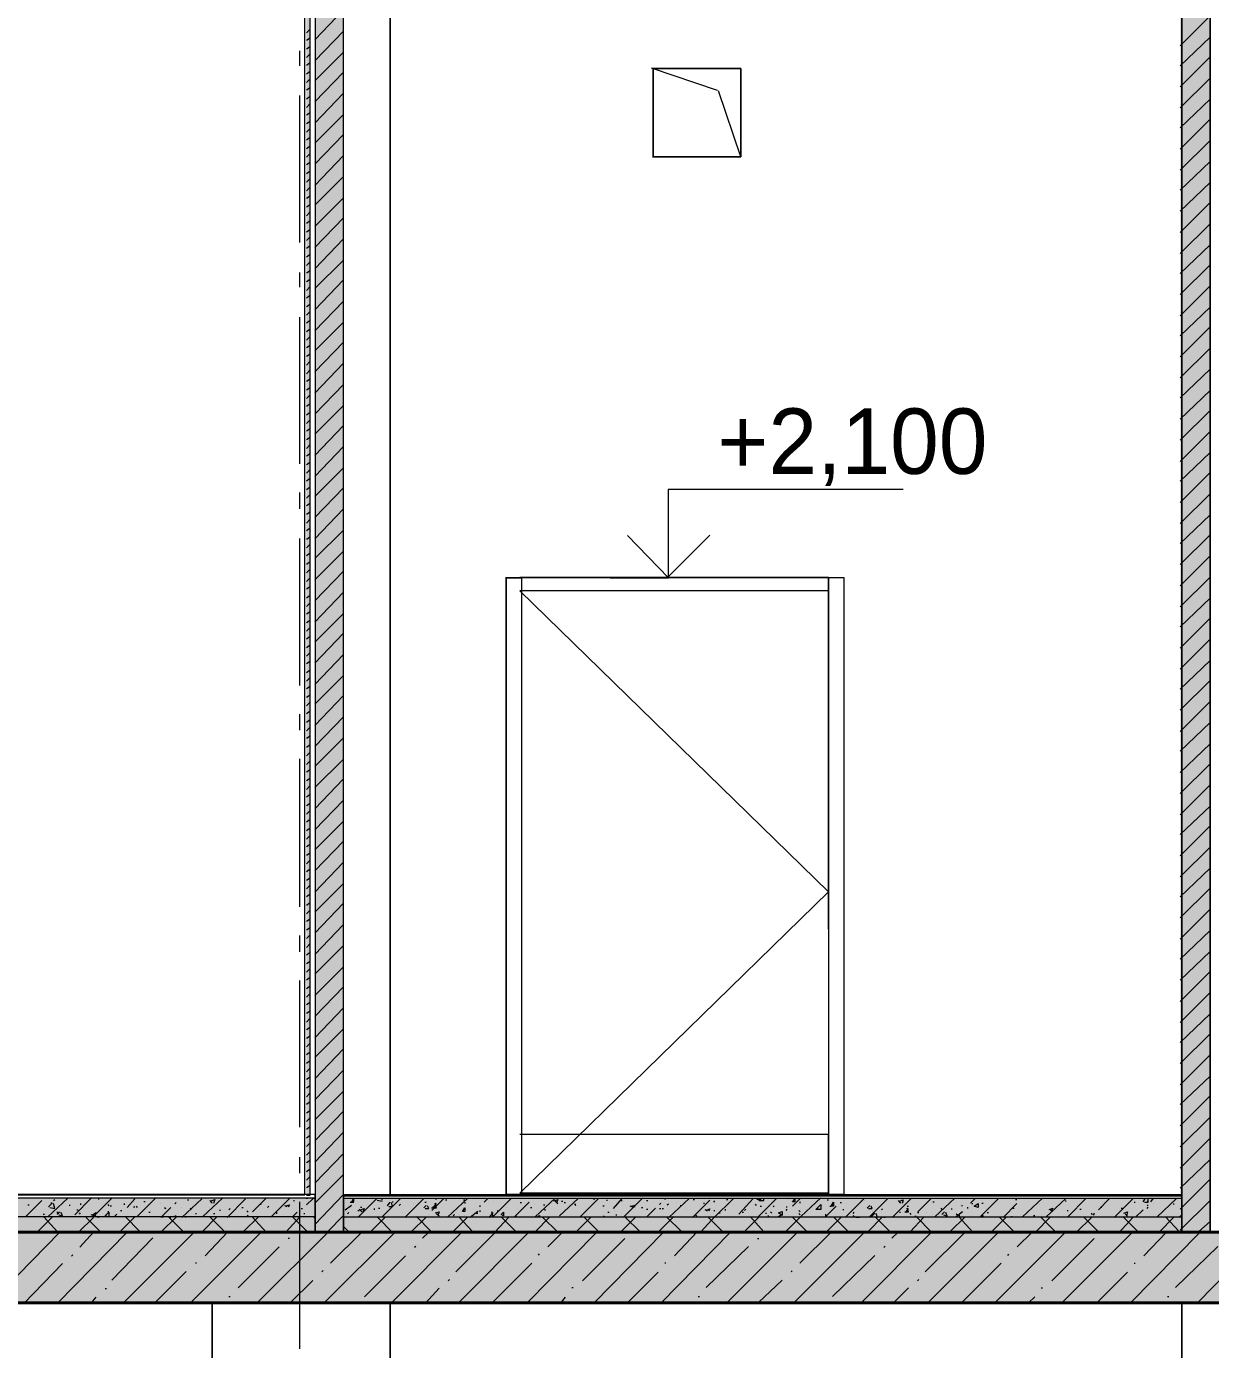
# Model space of a CAD drawing. Header units: millimetres. Extents: x -135211 to 49383, y -8033 to 228499.
# Drawn here: x -63077 to -59048, y 48126 to 52627 of the extents above; entities that cross this region are included whole.
import ezdxf

# ---------------------------------------------------------------- set-up
doc = ezdxf.new("R2010")
doc.units = ezdxf.units.MM
doc.layers.add('PDF _Геометрия', color=7, linetype='Continuous', true_color=0x1d1d1d)
doc.layers.add('PDF _Сплошная заливка', color=7, linetype='Continuous', true_color=0xffffff)
doc.layers.add('PDF _Текст', color=7, linetype='Continuous')

msp = doc.modelspace()

# ---------------------------------------------------------------- hatches: boundary and pattern name
at = {"layer": 'PDF _Сплошная заливка', "transparency": 33554559}
h = msp.add_hatch(color=256, dxfattribs=at)
h.paths.add_polyline_path([(-65546.2, 48285.5), (-65546.2, 48526.4), (-101294, 48526.4), (-101294, 48285.5)])
h.paths.add_polyline_path([(146.8, 48285.5), (146.8, 48526.4), (-22999.7, 48526.4), (-22999.7, 48285.5)])
h.paths.add_polyline_path([(-23351, 48285.5), (-23351, 48526.4), (-26352.2, 48526.4), (-26352.2, 48285.5)])
h.paths.add_polyline_path([(-26398.8, 48285.5), (-26398.8, 48526.4), (-44097.3, 48526.4), (-44097.3, 48285.5)])
h.paths.add_polyline_path([(-45350.3, 48285.5), (-45350.3, 48526.4), (-50899.8, 48526.4), (-50899.8, 48285.5)])
h.paths.add_polyline_path([(-50950.6, 48285.5), (-50950.6, 48526.4), (-65296.5, 48526.4), (-65296.5, 48285.5)])

# ---------------------------------------------------------------- linework, layer by layer
at = {"layer": 'PDF _Геометрия', "color": 7, "lineweight": 40}
for points in [[(-77396.4, 53355.7), (-51196.7, 53355.7), (-51196.7, 48525.6), (-65293.5, 48525.6)], [(-65293.5, 48284.3), (-51196.7, 48284.3), (-51196.7, 45155.9), (-77396.4, 45155.9)]]:
    msp.add_lwpolyline(points, dxfattribs=at)
at = {"layer": 'PDF _Геометрия', "color": 7, "lineweight": 9}
for points in [[(-62094, 53356), (-62094, 48526), (-65095.2, 48526)], [(-65058.6, 48651.8), (-62129.1, 48651.8), (-62129.1, 53355), (-65058.6, 53355)], [(-62133.5, 48653.4), (-62129.1, 48653.4), (-62129.1, 53356.4), (-62133.5, 53356.4)], [(-62124.2, 48651.5), (-62111.6, 48651.5), (-62111.6, 53354.8), (-62124.2, 53354.8)], [(-62095, 48526.2), (-61997.5, 48526.2), (-61997.5, 53356.3), (-62095, 53356.3)], [(-59146, 51590.2), (-59146, 48652.3), (-59146, 53355.5), (-59146, 48525.3), (-61994.8, 48525.3)], [(-59150.9, 48527.2), (-59049.5, 48527.2), (-59049.5, 53357.1), (-59150.9, 53357.1)], [(-59049.5, 53357.1), (-59049.5, 48527.2)], [(-62146.7, 52493.1), (-62146.7, 52543.8)], [(-60725.3, 52408.7), (-60949.9, 52484.9)], [(-60646.3, 52183.4), (-60722.5, 52407.8)], [(-62146.7, 51892), (-62146.7, 52391.5)], [(-62146.7, 51739.6), (-62146.7, 51790.4)], [(-62146.7, 51138.5), (-62146.7, 51638)], [(-61090.8, 50751.2), (-60892, 50751.2), (-60892, 51051.8)], [(-60893.8, 51052.3), (-60093.6, 51052.3)], [(-62146.7, 50986.1), (-62146.7, 51041.1)], [(-62146.7, 50385), (-62146.7, 50884.5)], [(-61446.8, 50752.8), (-60295.4, 50752.8), (-60295.4, 48653.1), (-61446.8, 48653.1)], [(-61442.8, 50751.4), (-61392.1, 50751.4), (-61392.1, 50704.8), (-61392.1, 49553.3)], [(-61392.1, 50751.4), (-61392.1, 48651.6), (-61442.8, 48651.6)], [(-61398, 50753.4), (-60348, 50753.4)], [(-61394.2, 50752.2), (-61093.8, 50752.2)], [(-61043.4, 50752.3), (-60742.8, 50752.3)], [(-60348, 49555.4), (-60348, 50706.8), (-60348, 50753.4), (-60348, 48653.8)], [(-60346.4, 50752.8), (-60295.4, 50752.8), (-60295.4, 48653.1), (-60346.4, 48653.1)], [(-60348, 50706.8), (-61398, 50706.8), (-60348, 49682.4), (-61398, 48658), (-60348, 48658), (-60348, 48857), (-61398, 48857)], [(-62146.7, 50232.6), (-62146.7, 50287.6)], [(-62146.7, 49631.5), (-62146.7, 50135.2)], [(-62146.7, 49479.1), (-62146.7, 49534.1)], [(-62146.7, 48882.2), (-62146.7, 49381.7)], [(-61392.1, 48854.8), (-61392.1, 48655.8)], [(-62146.7, 48725.6), (-62146.7, 48780.6)], [(-62094, 48526), (-62094, 48576.7), (-62094, 48640.2), (-62094, 48652.9), (-65095.2, 48652.9)], [(-62094, 48640.2), (-65095.2, 48640.2)], [(-62146.7, 48128.7), (-62146.7, 48628.3)], [(-61997.5, 48653.2), (-61997.5, 48649), (-61997.5, 48640.6), (-61997.5, 48577.1), (-61997.5, 48526.2)], [(-59146, 48525.3), (-59146, 48576.1), (-59146, 48639.6), (-59146, 48648.1), (-59146, 48652.3), (-61994.8, 48652.3)], [(-59146, 48648.1), (-61994.8, 48648.1)], [(-59146, 48639.6), (-61994.8, 48639.6)], [(-62094, 48576.7), (-65095.2, 48576.7)], [(-59146, 48576.1), (-61994.8, 48576.1)], [(-62445, 48284.5), (-65094.9, 48284.5)], [(-62445, 47873.9), (-62445, 48284.5), (-62445, 45156.1)], [(-61839.6, 45154.3), (-61839.6, 47872.2), (-61839.6, 48282.8), (-61839.6, 45154.3), (-62440.8, 45154.3)], [(-61842.6, 47873.4), (-59146, 47873.4), (-59146, 48284), (-59146, 45155.6), (-61842.6, 45155.6)], [(-59146, 48284), (-61842.6, 48284)]]:
    msp.add_lwpolyline(points, dxfattribs=at)
for points in [[(-61839.6, 48651.1), (-61839.6, 52943.9), (-61839.6, 53354.5)], [(-60946.8, 52484), (-60646.3, 52484), (-60646.3, 52183.4), (-60946.8, 52183.4), (-60646.3, 52183.4), (-60646.3, 52484)], [(-60944.6, 52182.7), (-60944.6, 52483.3)], [(-61444.8, 50752), (-61444.8, 48652.3)], [(-60348, 48658), (-61398, 48658)]]:
    msp.add_lwpolyline(points, close=True, dxfattribs=at)
at = {"layer": 'PDF _Геометрия', "lineweight": 9}
for points in [[(-62095, 52581.6), (-61997.5, 52683.2)], [(-59150.9, 52561.2), (-59049.5, 52662.8)], [(-62095, 52509.6), (-61997.5, 52611.3)], [(-59150.9, 52493.5), (-59049.5, 52590.9)], [(-62095, 52441.9), (-61997.5, 52539.3)], [(-59150.9, 52421.5), (-59049.5, 52523.1)], [(-62095, 52370), (-61997.5, 52471.5)], [(-59150.9, 52349.6), (-59049.5, 52451.2)], [(-62095, 52298), (-61997.5, 52399.6)], [(-59150.9, 52281.8), (-59049.5, 52379.2)], [(-62095, 52230.3), (-61997.5, 52327.6)], [(-59150.9, 52209.9), (-59049.5, 52311.5)], [(-62095, 52158.3), (-61997.5, 52259.9)], [(-59150.9, 52137.9), (-59049.5, 52239.5)], [(-62095, 52086.4), (-61997.5, 52187.9)], [(-59150.9, 52070.2), (-59049.5, 52167.6)], [(-62095, 52018.6), (-61997.5, 52116)], [(-59150.9, 51998.2), (-59049.5, 52095.6)], [(-62095, 51946.6), (-61997.5, 52044)], [(-59150.9, 51926.3), (-59049.5, 52027.8)], [(-62095, 51874.7), (-61997.5, 51976.3)], [(-59150.9, 51854.3), (-59049.5, 51955.9)], [(-62095, 51802.7), (-61997.5, 51904.3)], [(-59150.9, 51786.6), (-59049.5, 51883.9)], [(-62095, 51735), (-61997.5, 51832.4)], [(-59150.9, 51714.6), (-59049.5, 51816.2)], [(-62095, 51663), (-61997.5, 51764.6)], [(-59150.9, 51642.7), (-59049.5, 51744.3)], [(-62095, 51591.1), (-61997.5, 51692.6)], [(-59150.9, 51574.9), (-59049.5, 51672.3)], [(-62095, 51523.3), (-61997.5, 51620.7)], [(-59150.9, 51503), (-59049.5, 51604.6)], [(-62095, 51451.4), (-61997.5, 51553)], [(-59150.9, 51431), (-59049.5, 51532.6)], [(-62095, 51379.4), (-61997.5, 51481)], [(-59150.9, 51363.3), (-59049.5, 51460.6)], [(-62095, 51307.5), (-61997.5, 51409)], [(-59150.9, 51291.3), (-59049.5, 51388.7)], [(-62095, 51239.7), (-61997.5, 51337.1)], [(-59150.9, 51219.3), (-59049.5, 51320.9)], [(-62095, 51167.7), (-61997.5, 51269.4)], [(-59150.9, 51147.4), (-59049.5, 51249)], [(-62095, 51095.8), (-61997.5, 51197.4)], [(-59150.9, 51079.7), (-59049.5, 51177)], [(-62095, 51028), (-61997.5, 51125.4)], [(-59150.9, 51007.7), (-59049.5, 51109.3)], [(-62095, 50956.1), (-61997.5, 51057.7)], [(-59150.9, 50935.8), (-59049.5, 51037.4)], [(-62095, 50884.1), (-61997.5, 50985.7)], [(-59150.9, 50868), (-59049.5, 50965.4)], [(-62095, 50816.4), (-61997.5, 50913.7)], [(-59150.9, 50796), (-59049.5, 50897.6)], [(-62095, 50744.4), (-61997.5, 50841.8)], [(-59150.9, 50724.1), (-59049.5, 50825.7)], [(-62095, 50672.5), (-61997.5, 50774.1)], [(-59150.9, 50652.1), (-59049.5, 50753.7)], [(-62095, 50600.5), (-61997.5, 50702.1)], [(-59150.9, 50584.4), (-59049.5, 50681.8)], [(-62095, 50532.8), (-61997.5, 50630.1)], [(-59150.9, 50512.4), (-59049.5, 50614)], [(-62095, 50460.8), (-61997.5, 50562.4)], [(-59150.9, 50440.5), (-59049.5, 50542.1)], [(-62095, 50388.8), (-61997.5, 50490.5)], [(-59150.9, 50372.8), (-59049.5, 50470.1)], [(-62095, 50321.1), (-61997.5, 50418.5)], [(-59150.9, 50300.8), (-59049.5, 50402.4)], [(-62095, 50249.1), (-61997.5, 50350.8)], [(-59150.9, 50228.9), (-59049.5, 50330.4)], [(-62095, 50177.2), (-61997.5, 50278.8)], [(-59150.9, 50161.1), (-59049.5, 50258.5)], [(-62095, 50109.5), (-61997.5, 50206.8)], [(-59150.9, 50089.1), (-59049.5, 50186.5)], [(-62095, 50037.5), (-61997.5, 50134.8)], [(-59150.9, 50017.2), (-59049.5, 50118.8)], [(-62095, 49965.5), (-61997.5, 50067.1)], [(-59150.9, 49945.2), (-59049.5, 50046.8)], [(-62095, 49893.6), (-61997.5, 49995.2)], [(-59150.9, 49877.5), (-59049.5, 49974.8)], [(-62095, 49825.8), (-61997.5, 49923.2)], [(-59150.9, 49805.5), (-59049.5, 49907.1)], [(-62095, 49753.9), (-61997.5, 49855.5)], [(-59150.9, 49733.6), (-59049.5, 49835.2)], [(-62095, 49681.9), (-61997.5, 49783.5)], [(-59150.9, 49665.8), (-59049.5, 49763.2)], [(-62095, 49614.2), (-61997.5, 49711.6)], [(-59150.9, 49593.9), (-59049.5, 49695.5)], [(-62095, 49542.2), (-61997.5, 49643.8)], [(-59150.9, 49521.9), (-59049.5, 49623.5)], [(-62095, 49470.2), (-61997.5, 49571.9)], [(-59150.9, 49454.2), (-59049.5, 49551.6)], [(-62095, 49402.5), (-61997.5, 49499.9)], [(-59150.9, 49382.2), (-59049.5, 49479.6)], [(-62095, 49330.6), (-61997.5, 49427.9)], [(-59150.9, 49310.3), (-59049.5, 49411.9)], [(-62095, 49258.6), (-61997.5, 49360.2)], [(-59150.9, 49238.3), (-59049.5, 49339.9)], [(-62095, 49186.6), (-61997.5, 49288.2)], [(-59150.9, 49170.6), (-59049.5, 49267.9)], [(-62095, 49118.9), (-61997.5, 49216.3)], [(-59150.9, 49098.6), (-59049.5, 49200.2)], [(-62095, 49047), (-61997.5, 49148.5)], [(-59150.9, 49026.7), (-59049.5, 49128.3)], [(-62095, 48975), (-61997.5, 49076.6)], [(-59150.9, 48958.9), (-59049.5, 49056.3)], [(-62095, 48907.2), (-61997.5, 49004.6)], [(-59150.9, 48887), (-59049.5, 48988.5)], [(-62095, 48835.3), (-61997.5, 48936.9)], [(-59150.9, 48815), (-59049.5, 48916.6)], [(-62095, 48763.3), (-61997.5, 48864.9)], [(-59150.9, 48743), (-59049.5, 48844.6)], [(-62095, 48691.3), (-61997.5, 48793)], [(-59150.9, 48675.3), (-59049.5, 48772.7)], [(-62095, 48623.6), (-61997.5, 48721)], [(-59150.9, 48603.4), (-59049.5, 48705)], [(-63079.2, 48577.9), (-63024.1, 48632.9)], [(-63072.3, 48617.5), (-63068, 48617.5)], [(-63004, 48576.7), (-62936.4, 48640.2)], [(-63001.5, 48611.3), (-62989, 48624), (-62993.3, 48624)], [(-62997, 48609.5), (-62980.2, 48605.3), (-62984.5, 48622.2)], [(-62984.5, 48632.3), (-62980.2, 48636.6)], [(-62931.9, 48617.3), (-62927.6, 48617.3)], [(-62912.6, 48584.1), (-62857.4, 48639.1)], [(-62892.5, 48622.7), (-62892.5, 48618.4)], [(-62850.7, 48576.3), (-62787.2, 48639.8)], [(-62831.1, 48640.4), (-62831.1, 48636.2)], [(-62800.3, 48618.7), (-62796, 48614.5)], [(-62791.5, 48614.4), (-62787.2, 48614.4)], [(-62743.3, 48618), (-62743.3, 48622.3)], [(-62733.8, 48609.1), (-62708.2, 48638.7)], [(-62703.8, 48613.2), (-62699.5, 48609)], [(-62701.7, 48577.5), (-62638, 48641.1)], [(-62699.5, 48640.3), (-62699.5, 48640.3)], [(-62699.5, 48640.3), (-62699.5, 48640.3)], [(-62677.5, 48629.8), (-62673.1, 48629.8)], [(-62620.5, 48623.9), (-62620.5, 48623.9)], [(-62572.2, 48621.5), (-62567.8, 48625.7)], [(-62559.1, 48640), (-62559.1, 48640)], [(-62547.8, 48575.4), (-62480.1, 48638.9)], [(-62528.3, 48635.3), (-62524, 48635.3)], [(-62477.7, 48577.8), (-62409.9, 48641.3)], [(-62453.3, 48633.3), (-62445, 48624.8)], [(-62449.4, 48625.8), (-62445, 48625.8)], [(-62448.8, 48631.5), (-62436.2, 48635.7), (-62440.6, 48623)], [(-62394.4, 48575), (-62330.9, 48638.5)], [(-62307.3, 48594.3), (-62260.8, 48640.9)], [(-62282.7, 48619.9), (-62278.3, 48619.9)], [(-62256.3, 48609.5), (-62252, 48613.7)], [(-62245.4, 48576.3), (-62181.8, 48639.8)], [(-62198.8, 48616.1), (-62190.6, 48611.9)], [(-62194.4, 48614.4), (-62181.8, 48618.6), (-62186.1, 48610.2)], [(-62168.6, 48632.7), (-62164.2, 48632.7)], [(-62164.2, 48626.8), (-62164.2, 48626.8)], [(-62124.7, 48640.6), (-62120.4, 48640.6)], [(-62124.2, 48617.6), (-62102.8, 48638.7)], [(-62102.8, 48640.4), (-62102.8, 48640.4)], [(-62102.3, 48640.2), (-62094, 48640.2)], [(-62095, 48551.7), (-61997.5, 48653.2)], [(-61992.2, 48600.5), (-61971.2, 48617.4)], [(-61975.1, 48627.4), (-61962.4, 48627.4), (-61966.8, 48640.1)], [(-61970.7, 48625.7), (-61962.4, 48638.5)], [(-61962.4, 48631.6), (-61962.4, 48635.8)], [(-61946.9, 48577.1), (-61883.5, 48640.6), (-61887.8, 48636.4)], [(-61883, 48634.5), (-61865.9, 48630.3)], [(-61868, 48576.1), (-61804.5, 48639.6)], [(-61865.9, 48634.5), (-61865.9, 48638.8)], [(-61847.9, 48614.7), (-61839.6, 48627.4)], [(-61843.5, 48612.9), (-61830.8, 48612.9), (-61835.2, 48625.6)], [(-61830.8, 48629.9), (-61830.8, 48625.6)], [(-61808.9, 48615.8), (-61804.5, 48620)], [(-61789.1, 48575), (-61725.5, 48638.5)], [(-61760.6, 48622.1), (-61760.6, 48622.1)], [(-61725.1, 48607.8), (-61716.8, 48616.2)], [(-61721.2, 48627.3), (-61716.8, 48627.3)], [(-61720.7, 48606), (-61708, 48606), (-61712.4, 48614.5)], [(-61716.8, 48629), (-61716.8, 48629)], [(-61698.8, 48607.3), (-61681.7, 48607.3), (-61686.1, 48624.2)], [(-61697.5, 48598.5), (-61655.3, 48640.8)], [(-61694.4, 48605.7), (-61681.7, 48622.6)], [(-61686.1, 48641.2), (-61681.7, 48637)], [(-61651, 48634.9), (-61646.6, 48634.9)], [(-61644.1, 48576.3), (-61576.4, 48639.8)], [(-61589.5, 48635.6), (-61585.2, 48635.6)], [(-61585.2, 48627.2), (-61585.2, 48622.9)], [(-61532.5, 48611.2), (-61532.5, 48615.4)], [(-61523.7, 48639.1), (-61523.7, 48639.1)], [(-61523.7, 48639.1), (-61523.7, 48639.1)], [(-61518.9, 48627.7), (-61506.2, 48640.5)], [(-61490.6, 48575.9), (-61427.2, 48639.4)], [(-61488.6, 48630.1), (-61488.6, 48630.1)], [(-61416.5, 48576.7), (-61365.8, 48627.5)], [(-61396.5, 48626.2), (-61392.1, 48626.2)], [(-61348.3, 48638.3), (-61348.3, 48638.3)], [(-61348.3, 48618.8), (-61348.3, 48618.8)], [(-61345.6, 48577.1), (-61278.1, 48640.6)], [(-61317.6, 48618.3), (-61313.2, 48618.3)], [(-61304.4, 48624), (-61304.4, 48624)], [(-61282.1, 48632), (-61269.3, 48636.3), (-61273.7, 48623.6)], [(-61277.7, 48630.4), (-61269.3, 48621.9)], [(-61262.7, 48580.3), (-61199.1, 48639.6)], [(-61256.2, 48630.2), (-61251.7, 48630.2)], [(-61247.4, 48625.8), (-61243, 48625.8)], [(-61207.9, 48615.9), (-61212.3, 48620.1), (-61207.9, 48620.1)], [(-61192.6, 48576.8), (-61128.9, 48640.3)], [(-61146.5, 48638.9), (-61146.5, 48634.6)], [(-61115.8, 48614.6), (-61111.4, 48614.6)], [(-61102.6, 48635.6), (-61102.6, 48631.4)], [(-61079.6, 48605.3), (-61049.9, 48639.2)], [(-61054.4, 48635), (-61049.9, 48630.7)], [(-61043.1, 48578), (-60979.7, 48641.5)], [(-61023.3, 48614.9), (-61014.8, 48610.7)], [(-61018.9, 48613.2), (-61006.1, 48617.4), (-61010.5, 48609)], [(-60966.6, 48632.8), (-60962.2, 48632.8)], [(-60922.8, 48619.5), (-60918.3, 48623.7)], [(-60905.2, 48636.2), (-60900.8, 48640.4)], [(-60896.4, 48617.5), (-60892, 48621.7)], [(-60889.8, 48575.9), (-60821.8, 48639.4)], [(-60865.7, 48627.2), (-60865.7, 48627.2)], [(-60852.6, 48615.9), (-60848.1, 48615.9)], [(-60810.7, 48574.9), (-60751.6, 48634.2)], [(-60808.7, 48636.5), (-60804.3, 48636.5)], [(-60773.6, 48623.4), (-60769.2, 48623.4)], [(-60738.5, 48627.1), (-60734.1, 48631.4)], [(-60736.3, 48575.5), (-60672.7, 48639)], [(-60694.7, 48636.6), (-60690.2, 48636.6)], [(-60672.7, 48617.8), (-60672.7, 48617.8)], [(-60653.2, 48586.2), (-60602.5, 48641.3)], [(-60597.7, 48620), (-60593.7, 48615.7)], [(-60593.7, 48639.5), (-60593.7, 48639.5)], [(-60593.4, 48639.4), (-60584.9, 48635.2), (-60584.9, 48639.4)], [(-60586.8, 48576.7), (-60523.5, 48640.2)], [(-60584.6, 48632.5), (-60576.1, 48640.9)], [(-60584.3, 48632.4), (-60567.4, 48632.4), (-60567.4, 48640.8)], [(-60580.2, 48613.9), (-60576.1, 48613.9)], [(-60536.3, 48610.7), (-60532.3, 48614.9)], [(-60488.4, 48635.5), (-60488.4, 48635.5)], [(-60470, 48613.8), (-60444.5, 48639.2)], [(-60444.5, 48623.8), (-60444.5, 48628.1)], [(-60442.3, 48577.9), (-60374.3, 48641.4)], [(-60359.7, 48575.6), (-60321.7, 48613.7)], [(-60356.8, 48641.2), (-60356.8, 48641.2)], [(-60356.8, 48641.2), (-60356.8, 48641.2)], [(-60352, 48635.3), (-60348, 48635.3)], [(-60343.3, 48614), (-60339.2, 48614)], [(-60334.5, 48618.1), (-60330.5, 48618.1)], [(-60308.2, 48626.2), (-60304.1, 48626.2)], [(-60288.8, 48577.6), (-60225.2, 48641.1)], [(-60286.6, 48621.8), (-60286.6, 48621.8)], [(-60238, 48631.1), (-60234, 48631.1)], [(-60225.2, 48632.6), (-60225.2, 48632.6)], [(-60216.1, 48607), (-60207.6, 48615.4)], [(-60211.4, 48605.2), (-60198.9, 48605.2), (-60202.9, 48613.7)], [(-60209.9, 48576.5), (-60146.2, 48640)], [(-60131, 48575.5), (-60067.2, 48639)], [(-60110.9, 48632.5), (-60102.3, 48624.1)], [(-60106.1, 48630.9), (-60093.6, 48635.1), (-60097.6, 48622.4)], [(-60080.1, 48613.7), (-60076, 48613.7)], [(-60043.8, 48594.7), (-59997.1, 48641.2)], [(-59992.3, 48628.4), (-59988.3, 48628.4)], [(-59986, 48576.7), (-59918.1, 48640.2)], [(-59895.8, 48616), (-59891.8, 48616)], [(-59865, 48623.9), (-59847.9, 48640.9)], [(-59860.7, 48622.5), (-59856.7, 48622.5)], [(-59832.5, 48576.3), (-59768.9, 48639.8)], [(-59825.6, 48623.6), (-59821.6, 48623.6)], [(-59754, 48575.5), (-59707.5, 48622.1)], [(-59711.6, 48636.4), (-59707.5, 48636.4)], [(-59698.7, 48636.3), (-59698.7, 48636.3)], [(-59687.5, 48577.5), (-59619.8, 48641)], [(-59628.5, 48620), (-59628.5, 48620)], [(-59608.6, 48576.5), (-59540.8, 48640)], [(-59540.8, 48628.9), (-59540.8, 48633.1)], [(-59533.9, 48577.2), (-59470.6, 48640.6)], [(-59429.7, 48601.5), (-59391.6, 48639.6)], [(-59376.1, 48575.1), (-59312.7, 48638.6)], [(-59308, 48627.3), (-59303.9, 48627.3)], [(-59277.4, 48628.5), (-59268.8, 48641.2)], [(-59272.7, 48626.8), (-59260, 48626.8), (-59260, 48639.5)], [(-59264.1, 48631), (-59260, 48631)], [(-59264.1, 48614.1), (-59260, 48618.3)], [(-59251.1, 48628.1), (-59242.5, 48640.8)], [(-59242.5, 48622.3), (-59242.5, 48622.3)], [(-59231.2, 48576.3), (-59163.5, 48639.8)], [(-59181.1, 48640), (-59181.1, 48640)], [(-59181.1, 48640), (-59181.1, 48640)], [(-59172.3, 48618.7), (-59172.3, 48623)], [(-59150.9, 48531.4), (-59049.5, 48633)], [(-63041.6, 48603.6), (-63041.6, 48603.6)], [(-63039.8, 48525), (-62989, 48575.8)], [(-63019.6, 48586.2), (-63015.3, 48586.2)], [(-62971.5, 48526.4), (-63018, 48577.2)], [(-62980.2, 48575.6), (-62980.2, 48575.6)], [(-62971.5, 48589.9), (-62971.5, 48594.1)], [(-62971.3, 48585.5), (-62962.7, 48594)], [(-62966.4, 48583.8), (-62953.9, 48579.5), (-62958.2, 48592.2)], [(-62905.6, 48601.6), (-62901.3, 48601.6)], [(-62899.5, 48524.7), (-62848.6, 48575.5)], [(-62896.8, 48586.2), (-62892.5, 48590.4)], [(-62822.3, 48524.3), (-62873.2, 48575.1)], [(-62857.2, 48585.6), (-62848.6, 48581.4)], [(-62852.4, 48583.8), (-62839.8, 48592.3), (-62844.2, 48579.6)], [(-62835.4, 48575.3), (-62831.1, 48579.5), (-62831.1, 48575.3)], [(-62800.3, 48595.9), (-62796, 48595.9)], [(-62778.3, 48577.7), (-62769.6, 48586.2)], [(-62760.9, 48575.9), (-62760.9, 48575.9)], [(-62758.8, 48526.1), (-62708.2, 48576.9)], [(-62756.4, 48598.6), (-62752.1, 48598.6)], [(-62690.7, 48527.5), (-62741.3, 48578.3)], [(-62712.6, 48610.7), (-62708.2, 48610.7)], [(-62659.9, 48593.1), (-62655.6, 48593.1)], [(-62619.2, 48575.2), (-62585.4, 48609.1)], [(-62618.6, 48525.8), (-62567.8, 48576.6)], [(-62616, 48577.2), (-62611.7, 48577.2)], [(-62607.3, 48609.3), (-62602.9, 48605.1)], [(-62541.5, 48525.4), (-62592.2, 48576.2)], [(-62589.7, 48575.2), (-62585.4, 48575.2)], [(-62585.4, 48575.2), (-62585.4, 48575.2)], [(-62572.2, 48580.9), (-62567.8, 48580.9)], [(-62550.3, 48608.6), (-62550.3, 48608.6)], [(-62537.1, 48577.8), (-62532.8, 48577.8)], [(-62519.5, 48607.2), (-62515.2, 48602.9)], [(-62502, 48588.3), (-62497.7, 48588.3)], [(-62478.3, 48527.2), (-62427.5, 48578)], [(-62401.1, 48525.2), (-62452, 48576)], [(-62440.6, 48589.1), (-62436.2, 48589.1)], [(-62418.7, 48601.6), (-62418.7, 48597.4)], [(-62387.9, 48601.2), (-62383.6, 48605.4)], [(-62348.5, 48602.3), (-62348.5, 48602.3)], [(-62344.1, 48609), (-62339.7, 48609)], [(-62338, 48526.9), (-62287.1, 48577.7)], [(-62326.5, 48597.7), (-62322.2, 48593.5)], [(-62326.5, 48578.2), (-62322.2, 48582.4)], [(-62260.8, 48524.9), (-62307.3, 48575.7)], [(-62225.7, 48592.2), (-62225.7, 48587.9)], [(-62193.3, 48526.6), (-62146.7, 48577.5), (-62151.1, 48577.5)], [(-62172.5, 48575.9), (-62155.5, 48592.8)], [(-62120.4, 48526.3), (-62171, 48577.1)], [(-62142.3, 48605.3), (-62137.9, 48605.3)], [(-62133.5, 48588.3), (-62129.1, 48588.3)], [(-62098.4, 48576.7), (-62094, 48576.7)], [(-62098.4, 48575.1), (-62094, 48575.1)], [(-62052.6, 48526.2), (-61997.5, 48581.3)], [(-61988.8, 48593.9), (-61988.8, 48593.9)], [(-61984.4, 48587.9), (-61980, 48592.1)], [(-61949.3, 48599.1), (-61944.9, 48599.1)], [(-61944.9, 48580.6), (-61944.9, 48580.6)], [(-61944.4, 48603.2), (-61936.1, 48594.8)], [(-61940.5, 48610.1), (-61936.1, 48610.1)], [(-61940, 48601.5), (-61927.3, 48605.8), (-61931.7, 48593)], [(-61907.9, 48524.4), (-61857.1, 48575.2)], [(-61892.2, 48601), (-61892.2, 48605.3)], [(-61830.8, 48524), (-61881.6, 48574.8)], [(-61879.1, 48606.7), (-61874.7, 48606.7)], [(-61852.8, 48576.7), (-61848.4, 48576.7)], [(-61795.7, 48590.3), (-61795.7, 48590.3)], [(-61767.6, 48525.7), (-61716.8, 48576.5)], [(-61699.2, 48527.1), (-61750.1, 48577.9)], [(-61708, 48584.9), (-61708, 48584.9)], [(-61694.8, 48611.7), (-61690.4, 48607.5)], [(-61685.6, 48590.3), (-61672.9, 48594.5), (-61677.3, 48581.8)], [(-61681.2, 48588.6), (-61672.9, 48580.2)], [(-61627.4, 48525.5), (-61576.4, 48576.3)], [(-61624.6, 48581.1), (-61620.3, 48585.3)], [(-61558.8, 48526.9), (-61605.4, 48577.6)], [(-61585.2, 48580.6), (-61585.2, 48580.6)], [(-61566.8, 48575.8), (-61541.3, 48597)], [(-61545.7, 48590.1), (-61541.3, 48590.1)], [(-61532.5, 48594.2), (-61532.5, 48598.5)], [(-61505.4, 48576.7), (-61488.6, 48576.7), (-61493, 48593.7)], [(-61501.4, 48575.1), (-61488.6, 48592)], [(-61482.7, 48525.2), (-61436, 48576)], [(-61475.5, 48597.6), (-61471.1, 48597.6)], [(-61409.7, 48524.8), (-61460.3, 48575.7)], [(-61444.8, 48607.4), (-61444.8, 48607.4)], [(-61426.8, 48577.4), (-61418.4, 48577.4)], [(-61418.4, 48577.4), (-61418.4, 48577.4)], [(-61414.1, 48579.9), (-61409.7, 48579.9)], [(-61361.4, 48608.8), (-61357, 48608.8)], [(-61346.3, 48526.6), (-61295.6, 48577.4)], [(-61339.1, 48577.8), (-61330.7, 48582.1), (-61330.7, 48577.8)], [(-61269.3, 48524.6), (-61320, 48575.4)], [(-61313.2, 48603), (-61313.2, 48598.8)], [(-61206.1, 48526.3), (-61155.2, 48577.1)], [(-61128.9, 48525.9), (-61179.8, 48576.8)], [(-61172.8, 48585.8), (-61172.8, 48585.8)], [(-61142.1, 48576.9), (-61137.7, 48576.9)], [(-61115.8, 48576.5), (-61111.4, 48580.8)], [(-61098.2, 48593.2), (-61093.8, 48593.2)], [(-61076.3, 48597.2), (-61076.3, 48597.2)], [(-61071.9, 48584.4), (-61067.5, 48584.4)], [(-61057, 48524.3), (-61006.1, 48575.1)], [(-60988.5, 48525.7), (-61039.5, 48576.5)], [(-61014.8, 48609.1), (-61014.8, 48609.1)], [(-60984.2, 48608.6), (-60979.7, 48608.6)], [(-60966.6, 48603.1), (-60962.2, 48603.1)], [(-60965.6, 48577.4), (-60935.9, 48607)], [(-60925, 48527.4), (-60874.5, 48578.2)], [(-60922.8, 48605.2), (-60918.3, 48605.2)], [(-60914, 48605.1), (-60909.6, 48605.1)], [(-60848.1, 48527), (-60898.7, 48577.8)], [(-60830.6, 48603), (-60830.6, 48603)], [(-60804.3, 48575.6), (-60804.3, 48575.6)], [(-60799.9, 48584), (-60795.5, 48579.7)], [(-60780.8, 48527.1), (-60734.1, 48577.9)], [(-60768.8, 48602.1), (-60760.4, 48597.8)], [(-60764.5, 48600.4), (-60751.6, 48604.6), (-60756.1, 48596.1)], [(-60707.8, 48526.7), (-60758.5, 48577.5)], [(-60738.5, 48599.1), (-60734.1, 48599.1)], [(-60721, 48590.4), (-60716.5, 48590.4)], [(-60699, 48602.9), (-60699, 48598.6)], [(-60642, 48593.5), (-60637.6, 48593.5)], [(-60635.7, 48525.1), (-60584.9, 48575.9)], [(-60633.2, 48599.3), (-60628.8, 48603.5)], [(-60567.4, 48526.5), (-60613.7, 48577.3)], [(-60562.6, 48589.9), (-60558.6, 48589.9)], [(-60554.3, 48581.3), (-60549.8, 48577.1)], [(-60545.1, 48593.9), (-60541, 48589.6)], [(-60518.4, 48578.1), (-60505.9, 48586.6)], [(-60514.7, 48593.5), (-60514.7, 48593.5)], [(-60495.4, 48524.9), (-60444.5, 48575.7)], [(-60492.4, 48611.7), (-60488.4, 48611.7)], [(-60492.4, 48599), (-60488.4, 48603.3)], [(-60418.2, 48524.5), (-60469.1, 48575.3)], [(-60448.5, 48598.4), (-60444.5, 48594.2)], [(-60448.5, 48588.4), (-60444.5, 48584.1)], [(-60444.5, 48601.1), (-60444.5, 48601.1)], [(-60387.1, 48604.5), (-60383.1, 48604.5)], [(-60356.8, 48577.7), (-60356.8, 48581.9), (-60356.8, 48586.2)], [(-60355.1, 48526.2), (-60304.1, 48577)], [(-60277.8, 48524.3), (-60328.8, 48575.1)], [(-60299.4, 48602.3), (-60295.4, 48602.3)], [(-60264.3, 48589.1), (-60260.3, 48593.4)], [(-60264.3, 48582.2), (-60260.3, 48578)], [(-60255.3, 48576.2), (-60242.7, 48576.2), (-60246.8, 48576.2)], [(-60238.2, 48284), (-59997.1, 48525.4), (-60047.8, 48576.2)], [(-60214.4, 48525.9), (-60163.8, 48576.8)], [(-60202.6, 48577.1), (-60190.1, 48589.8)], [(-60198.9, 48596.8), (-60198.9, 48596.8)], [(-60137.4, 48525.6), (-60188.1, 48576.4)], [(-60181.3, 48575.4), (-60185.3, 48588.1)], [(-60167.8, 48600.6), (-60163.8, 48604.8)], [(-60163.8, 48576.8), (-60163.8, 48576.8)], [(-60159, 48576.6), (-60155, 48576.6)], [(-60111.1, 48584.5), (-60111.1, 48584.5)], [(-60106.4, 48592.9), (-60102.3, 48592.9)], [(-60088.6, 48594.1), (-60076, 48594.1), (-60080.1, 48606.8)], [(-60084.5, 48592.5), (-60076, 48605.2)], [(-60071.3, 48589.8), (-60067.2, 48585.5)], [(-60070.1, 48525.7), (-60023.4, 48576.5)], [(-60053.7, 48579.5), (-60049.7, 48579.5)], [(-60045, 48592.1), (-60040.9, 48592.1)], [(-60014.6, 48590.6), (-60014.6, 48590.6)], [(-59966, 48606.9), (-59962, 48602.7)], [(-59961.7, 48585.6), (-59953.2, 48594.1)], [(-59957, 48583.9), (-59944.4, 48579.7), (-59948.5, 48592.4)], [(-59933.8, 48527), (-59883, 48577.8)], [(-59930.9, 48604.9), (-59926.9, 48604.9)], [(-59913.4, 48587.7), (-59909.3, 48583.5)], [(-59912.9, 48577.9), (-59891.8, 48594.9)], [(-59904.6, 48582.3), (-59900.5, 48582.3)], [(-59856.7, 48525.1), (-59903, 48575.9)], [(-59874.2, 48605.8), (-59874.2, 48610)], [(-59825.6, 48585.5), (-59821.6, 48581.2)], [(-59821.6, 48577), (-59825.6, 48581.2)], [(-59825.6, 48575.4), (-59821.6, 48579.7)], [(-59808.1, 48592.1), (-59804, 48592.1)], [(-59793.5, 48526.7), (-59742.6, 48577.6)], [(-59716.3, 48526.4), (-59767.2, 48577.2)], [(-59725.1, 48580), (-59725.1, 48575.8)], [(-59720.3, 48606.8), (-59716.3, 48606.8)], [(-59650.2, 48582.1), (-59646.1, 48582.1)], [(-59644, 48524.8), (-59593.4, 48575.6)], [(-59637.3, 48577.8), (-59637.3, 48577.8)], [(-59575.9, 48526.2), (-59626.5, 48577)], [(-59597.3, 48602.5), (-59584.7, 48606.7), (-59588.7, 48598.2)], [(-59593.3, 48600.9), (-59584.7, 48596.6)], [(-59536.1, 48599.1), (-59532, 48599.1)], [(-59503.7, 48524.6), (-59453.1, 48575.3)], [(-59492.2, 48602.8), (-59488.2, 48602.8)], [(-59426.7, 48524.2), (-59477.4, 48575)], [(-59453.1, 48589.6), (-59453.1, 48585.4)], [(-59448.4, 48585.3), (-59444.3, 48585.3), (-59444.3, 48589.5)], [(-59422, 48610.3), (-59418, 48610.3)], [(-59359.4, 48524.3), (-59312.7, 48575.1)], [(-59356.5, 48598.4), (-59356.5, 48598.4)], [(-59351.9, 48606.7), (-59347.8, 48606.7)], [(-59295.1, 48527.2), (-59345.9, 48578)], [(-59342.9, 48589.6), (-59330.2, 48593.8), (-59334.3, 48581.1)], [(-59338.8, 48588), (-59330.2, 48579.6)], [(-59303, 48576.2), (-59277.6, 48601.6)], [(-59264.1, 48605.6), (-59260, 48609.8)], [(-59223.2, 48525.6), (-59172.3, 48576.4)], [(-59154.7, 48527), (-59201.1, 48577.8)], [(-59198.6, 48583.6), (-59198.6, 48583.6)], [(-59154.6, 48576.1), (-59146, 48584.5)], [(-63199.7, 48283.3), (-62962.7, 48524.6)], [(-62971.5, 48283.5), (-62734.6, 48524.8)], [(-62895.2, 48473.9), (-62848.6, 48524.7)], [(-62747.6, 48283.7), (-62506.4, 48525)], [(-62519.8, 48283.9), (-62278.3, 48525.1)], [(-62468.4, 48444.6), (-62392.4, 48525.1)], [(-62291.6, 48284.1), (-62050.2, 48525.3)], [(-62063.4, 48284.2), (-61822.1, 48525.5)], [(-62041.9, 48419.6), (-61936.1, 48525.4)], [(-61980, 48526), (-61997, 48543)], [(-61835.1, 48284.4), (-61593.9, 48525.7)], [(-61729, 48504.4), (-61708, 48525.6)], [(-61615.4, 48390.3), (-61479.9, 48525.8)], [(-61606.9, 48284.6), (-61365.8, 48525.9)], [(-61374.7, 48283.1), (-61137.7, 48524.4)], [(-61302.5, 48475.2), (-61251.7, 48526)], [(-61146.4, 48283.3), (-60909.6, 48524.6)], [(-60918.6, 48283.5), (-60681.4, 48524.8)], [(-60871.9, 48444.3), (-60795.5, 48524.7)], [(-60694.8, 48283.7), (-60453.3, 48525)], [(-60466.5, 48283.9), (-60225.2, 48525.2)], [(-60445.2, 48419.3), (-60339.2, 48525.1)], [(-60132.2, 48504.1), (-60111.1, 48525.3)], [(-60018.4, 48390), (-59883, 48525.4)], [(-60010.4, 48284.2), (-59768.9, 48525.5)], [(-59782.1, 48284.4), (-59540.8, 48525.7)], [(-59705.9, 48474.8), (-59654.9, 48525.6)], [(-59553.9, 48284.6), (-59312.7, 48525.9)], [(-59321.5, 48283.2), (-59084.6, 48524.5)], [(-59274.9, 48444), (-59198.6, 48524.4)], [(-59093.6, 48283.4), (-58856.4, 48524.7)], [(-59087.7, 48527.2), (-59049.5, 48561)], [(-62786.6, 48361.8), (-62646.8, 48505.7)], [(-62186.1, 48504.3), (-62181.8, 48504.3)], [(-61756.2, 48473.8), (-61751.9, 48478)], [(-61185.1, 48359.6), (-61041.2, 48503.6)], [(-60589.4, 48504), (-60584.9, 48504)], [(-60159, 48473.4), (-60155, 48477.7)], [(-59588.2, 48359.3), (-59444.3, 48503.3)], [(-62923.1, 48443.5), (-62918.8, 48447.8)], [(-62356.7, 48335.5), (-62216.9, 48475.2)], [(-61926.7, 48304.9), (-61787, 48444.6)], [(-61335.1, 48446.6), (-61330.7, 48450.9)], [(-60763.8, 48336.7), (-60620, 48476.4)], [(-60333.9, 48306.2), (-60190.1, 48445.9)], [(-59737.9, 48446.2), (-59733.8, 48450.4)], [(-59167, 48336.4), (-59023.1, 48476)], [(-63084.9, 48283.2), (-62953.9, 48418.6)], [(-62638.5, 48285.7), (-62532.8, 48391.5)], [(-62502, 48420.7), (-62497.7, 48420.7)], [(-62072.1, 48390.1), (-62067.7, 48394.3)], [(-61492.4, 48284.5), (-61357, 48419.9)], [(-61033.1, 48283.5), (-60927.1, 48389.4)], [(-60905.2, 48420.3), (-60900.8, 48420.3)], [(-60474.9, 48389.8), (-60470.9, 48394)], [(-59895.8, 48284.1), (-59760.2, 48419.6)], [(-59436.3, 48283.2), (-59330.2, 48389.1)], [(-59308, 48419.9), (-59303.9, 48419.9)], [(-62179.2, 48284.8), (-62102.8, 48361)], [(-61642.2, 48359.6), (-61637.8, 48363.8)], [(-60586.2, 48286), (-60505.9, 48362.2)], [(-60045, 48359.2), (-60040.9, 48363.5)], [(-62856.7, 48283.3), (-62839.8, 48304.4)], [(-62809.1, 48333.6), (-62804.7, 48333.6)], [(-62387.9, 48306.5), (-62383.6, 48306.5)], [(-61719.4, 48283.9), (-61672.9, 48334.6)], [(-61259.7, 48282.9), (-61243, 48304.1)], [(-61221.1, 48336.6), (-61216.6, 48336.6)], [(-60791.2, 48306.1), (-60786.7, 48306.1)], [(-60126.7, 48285.1), (-60076, 48335.9)], [(-59667.3, 48284.2), (-59646.1, 48305.4)], [(-59623.8, 48336.2), (-59619.8, 48336.2)], [(-59193.9, 48305.7), (-59189.8, 48305.7)]]:
    msp.add_lwpolyline(points, dxfattribs=at)
at = {"layer": 'PDF _Геометрия', "color": 252, "lineweight": 9, "true_color": 0x878787}
for points in [[(-62124.2, 52605.5), (-62111.6, 52618.2)], [(-62124.2, 52580.2), (-62111.6, 52588.6)], [(-62124.2, 52550.5), (-62111.6, 52559)], [(-62124.2, 52520.9), (-62111.6, 52533.6)], [(-62124.2, 52495.5), (-62111.6, 52504)], [(-62124.2, 52465.8), (-62111.6, 52474.3)], [(-62124.2, 52436.2), (-62111.6, 52448.9)], [(-62124.2, 52410.8), (-62111.6, 52419.3)], [(-62124.2, 52381.2), (-62111.6, 52389.6)], [(-62124.2, 52351.6), (-62111.6, 52364.3)], [(-62124.2, 52326.1), (-62111.6, 52334.6)], [(-62124.2, 52296.5), (-62111.6, 52305)], [(-62124.2, 52266.9), (-62111.6, 52279.6)], [(-62124.2, 52241.5), (-62111.6, 52249.9)], [(-62124.2, 52211.9), (-62111.6, 52220.3)], [(-62124.2, 52182.2), (-62111.6, 52194.9)], [(-62124.2, 52156.8), (-62111.6, 52165.3)], [(-62124.2, 52127.2), (-62111.6, 52135.7)], [(-62124.2, 52097.5), (-62111.6, 52110.2)], [(-62124.2, 52067.9), (-62111.6, 52080.6)], [(-62124.2, 52042.5), (-62111.6, 52051)], [(-62124.2, 52012.9), (-62111.6, 52021.3)], [(-62124.2, 51983.2), (-62111.6, 51996)], [(-62124.2, 51957.8), (-62111.6, 51966.3)], [(-62124.2, 51928.2), (-62111.6, 51936.7)], [(-62124.2, 51898.6), (-62111.6, 51911.2)], [(-62124.2, 51873.2), (-62111.6, 51881.6)], [(-62124.2, 51843.6), (-62111.6, 51852)], [(-62124.2, 51813.9), (-62111.6, 51826.6)], [(-62124.2, 51788.5), (-62111.6, 51797)], [(-62124.2, 51758.8), (-62111.6, 51767.3)], [(-62124.2, 51729.2), (-62111.6, 51741.9)], [(-62124.2, 51703.8), (-62111.6, 51712.3)], [(-62124.2, 51674.2), (-62111.6, 51682.7)], [(-62124.2, 51644.6), (-62111.6, 51657.3)], [(-62124.2, 51619.1), (-62111.6, 51627.6)], [(-62124.2, 51589.5), (-62111.6, 51598)], [(-62124.2, 51559.9), (-62111.6, 51572.6)], [(-62124.2, 51534.5), (-62111.6, 51542.9)], [(-62124.2, 51504.9), (-62111.6, 51513.3)], [(-62124.2, 51475.2), (-62111.6, 51487.9)], [(-62124.2, 51445.6), (-62111.6, 51458.3)], [(-62124.2, 51420.2), (-62111.6, 51428.7)], [(-62124.2, 51390.5), (-62111.6, 51399)], [(-62124.2, 51360.9), (-62111.6, 51373.6)], [(-62124.2, 51335.5), (-62111.6, 51344)], [(-62124.2, 51305.9), (-62111.6, 51314.3)], [(-62124.2, 51276.3), (-62111.6, 51289)], [(-62124.2, 51250.8), (-62111.6, 51259.3)], [(-62124.2, 51221.2), (-62111.6, 51229.7)], [(-62124.2, 51191.6), (-62111.6, 51204.3)], [(-62124.2, 51166.2), (-62111.6, 51174.6)], [(-62124.2, 51136.6), (-62111.6, 51145)], [(-62124.2, 51106.9), (-62111.6, 51119.6)], [(-62124.2, 51081.5), (-62111.6, 51090)], [(-62124.2, 51051.9), (-62111.6, 51060.4)], [(-62124.2, 51022.2), (-62111.6, 51034.9)], [(-62124.2, 50996.9), (-62111.6, 51005.3)], [(-62124.2, 50967.2), (-62111.6, 50975.7)], [(-62124.2, 50937.6), (-62111.6, 50950.3)], [(-62124.2, 50912.2), (-62111.6, 50920.7)], [(-62124.2, 50882.5), (-62111.6, 50891)], [(-62124.2, 50852.9), (-62111.6, 50865.6)], [(-62124.2, 50827.5), (-62111.6, 50836)], [(-62124.2, 50797.9), (-62111.6, 50806.3)], [(-62124.2, 50768.3), (-62111.6, 50781)], [(-62124.2, 50738.6), (-62111.6, 50751.3)], [(-62124.2, 50713.2), (-62111.6, 50721.7)], [(-62124.2, 50683.6), (-62111.6, 50692.1)], [(-62124.2, 50653.9), (-62111.6, 50666.6)], [(-62124.2, 50628.6), (-62111.6, 50637)], [(-62124.2, 50598.9), (-62111.6, 50607.4)], [(-62124.2, 50569.3), (-62111.6, 50582)], [(-62124.2, 50543.9), (-62111.6, 50552.4)], [(-62124.2, 50514.2), (-62111.6, 50522.7)], [(-62124.2, 50484.6), (-62111.6, 50497.3)], [(-62124.2, 50459.2), (-62111.6, 50467.7)], [(-62124.2, 50429.6), (-62111.6, 50438)], [(-62124.2, 50400), (-62111.6, 50412.6)], [(-62124.2, 50374.5), (-62111.6, 50383)], [(-62124.2, 50344.9), (-62111.6, 50353.4)], [(-62124.2, 50315.3), (-62111.6, 50328)], [(-62124.2, 50289.9), (-62111.6, 50298.3)], [(-62124.2, 50260.2), (-62111.6, 50268.7)], [(-62124.2, 50230.6), (-62111.6, 50243.3)], [(-62124.2, 50205.2), (-62111.6, 50213.7)], [(-62124.2, 50175.5), (-62111.6, 50184.1)], [(-62124.2, 50145.9), (-62111.6, 50158.6)], [(-62124.2, 50116.3), (-62111.6, 50129)], [(-62124.2, 50090.9), (-62111.6, 50099.3)], [(-62124.2, 50061.3), (-62111.6, 50069.7)], [(-62124.2, 50031.6), (-62111.6, 50044.3)], [(-62124.2, 50006.2), (-62111.6, 50014.7)], [(-62124.2, 49976.6), (-62111.6, 49985.1)], [(-62124.2, 49946.9), (-62111.6, 49959.6)], [(-62124.2, 49921.6), (-62111.6, 49930)], [(-62124.2, 49891.9), (-62111.6, 49900.4)], [(-62124.2, 49862.3), (-62111.6, 49875)], [(-62124.2, 49836.9), (-62111.6, 49845.4)], [(-62124.2, 49807.2), (-62111.6, 49815.7)], [(-62124.2, 49777.6), (-62111.6, 49790.3)], [(-62124.2, 49752.2), (-62111.6, 49760.7)], [(-62124.2, 49722.6), (-62111.6, 49731)], [(-62124.2, 49693), (-62111.6, 49705.7)], [(-62124.2, 49667.5), (-62111.6, 49676)], [(-62124.2, 49637.9), (-62111.6, 49646.4)], [(-62124.2, 49608.3), (-62111.6, 49621)], [(-62124.2, 49582.9), (-62111.6, 49591.3)], [(-62124.2, 49553.3), (-62111.6, 49561.7)], [(-62124.2, 49523.6), (-62111.6, 49536.3)], [(-62124.2, 49494), (-62111.6, 49506.7)], [(-62124.2, 49468.6), (-62111.6, 49477.1)], [(-62124.2, 49438.9), (-62111.6, 49447.4)], [(-62124.2, 49409.3), (-62111.6, 49422)], [(-62124.2, 49383.9), (-62111.6, 49392.4)], [(-62124.2, 49354.3), (-62111.6, 49362.7)], [(-62124.2, 49324.7), (-62111.6, 49337.4)], [(-62124.2, 49299.2), (-62111.6, 49307.7)], [(-62124.2, 49269.6), (-62111.6, 49278.1)], [(-62124.2, 49240), (-62111.6, 49252.7)], [(-62124.2, 49214.6), (-62111.6, 49223)], [(-62124.2, 49185), (-62111.6, 49193.4)], [(-62124.2, 49155.3), (-62111.6, 49168)], [(-62124.2, 49129.9), (-62111.6, 49138.4)], [(-62124.2, 49100.3), (-62111.6, 49108.8)], [(-62124.2, 49070.6), (-62111.6, 49083.3)], [(-62124.2, 49045.3), (-62111.6, 49053.7)], [(-62124.2, 49015.6), (-62111.6, 49024.1)], [(-62124.2, 48986), (-62111.6, 48998.7)], [(-62124.2, 48960.6), (-62111.6, 48969.1)], [(-62124.2, 48930.9), (-62111.6, 48939.4)], [(-62124.2, 48901.3), (-62111.6, 48914)], [(-62124.2, 48875.9), (-62111.6, 48884.4)], [(-62124.2, 48846.3), (-62111.6, 48854.7)], [(-62124.2, 48816.7), (-62111.6, 48829.3)], [(-62124.2, 48787), (-62111.6, 48799.7)], [(-62124.2, 48761.6), (-62111.6, 48770.1)], [(-62124.2, 48732), (-62111.6, 48740.5)], [(-62124.2, 48702.3), (-62111.6, 48715)], [(-62124.2, 48676.9), (-62111.6, 48685.4)], [(-62116, 48651.5), (-62111.6, 48655.7)]]:
    msp.add_lwpolyline(points, dxfattribs=at)
at = {"layer": 'PDF _Геометрия', "color": 7, "lineweight": 18}
for points in [[(-60892, 50751.2), (-61031.8, 50895.1)], [(-60895.6, 50752.4), (-60751.6, 50896.4)]]:
    msp.add_lwpolyline(points, dxfattribs=at)
at = {"layer": 'PDF _Геометрия', "lineweight": 9}
for points in [[(-60462.1, 48636.8), (-60462.1, 48628.3), (-60470.6, 48628.3)], [(-60374.3, 48601.7), (-60391.3, 48601.7), (-60374.3, 48618.7)], [(-60330.5, 48626.6), (-60330.5, 48613.9), (-60339, 48613.9)], [(-59839.1, 48622.2), (-59839.1, 48609.5), (-59851.7, 48613.8)], [(-62796, 48576.4), (-62808.5, 48580.6), (-62796, 48593.3)], [(-61585.2, 48607.6), (-61585.2, 48594.9), (-61593.5, 48594.9)], [(-61453.5, 48593.2), (-61453.5, 48580.5), (-61461.9, 48584.7)], [(-60505.9, 48595), (-60505.9, 48582.3), (-60518.4, 48590.8)]]:
    msp.add_lwpolyline(points, close=True, dxfattribs=at)
at = {"layer": 'PDF _Сплошная заливка', "lineweight": 5, "transparency": 33554559}
for points in [[(-62124.2, 53354.8), (-62111.6, 53354.8), (-62124.2, 48651.5), (-62111.6, 48651.5)], [(-62095, 53356.3), (-61997.5, 53356.3), (-62095, 48526.2), (-61997.5, 48526.2)], [(-59150.9, 53357), (-59049.5, 53357), (-59150.9, 48527.2), (-59049.5, 48527.2)], [(-65095.2, 48640.2), (-62094, 48640.2), (-65095.2, 48576.7), (-62094, 48576.7)], [(-61994.8, 48639.6), (-59146, 48639.6), (-61994.8, 48576.1), (-59146, 48576.1)], [(-65095.2, 48576.7), (-62094, 48576.7), (-65095.2, 48526), (-62094, 48526)], [(-61994.8, 48576.1), (-59146, 48576.1), (-61994.8, 48525.3), (-59146, 48525.3)]]:
    msp.add_solid(points, dxfattribs=at)

# ---------------------------------------------------------------- texts
at = {"layer": 'PDF _Текст', "insert": (-60726.1, 51195.4), "char_height": 222.7, "attachment_point": 4, "style": ''}
msp.add_mtext('+2,100', dxfattribs=at)

doc.saveas('drawing.dxf')
